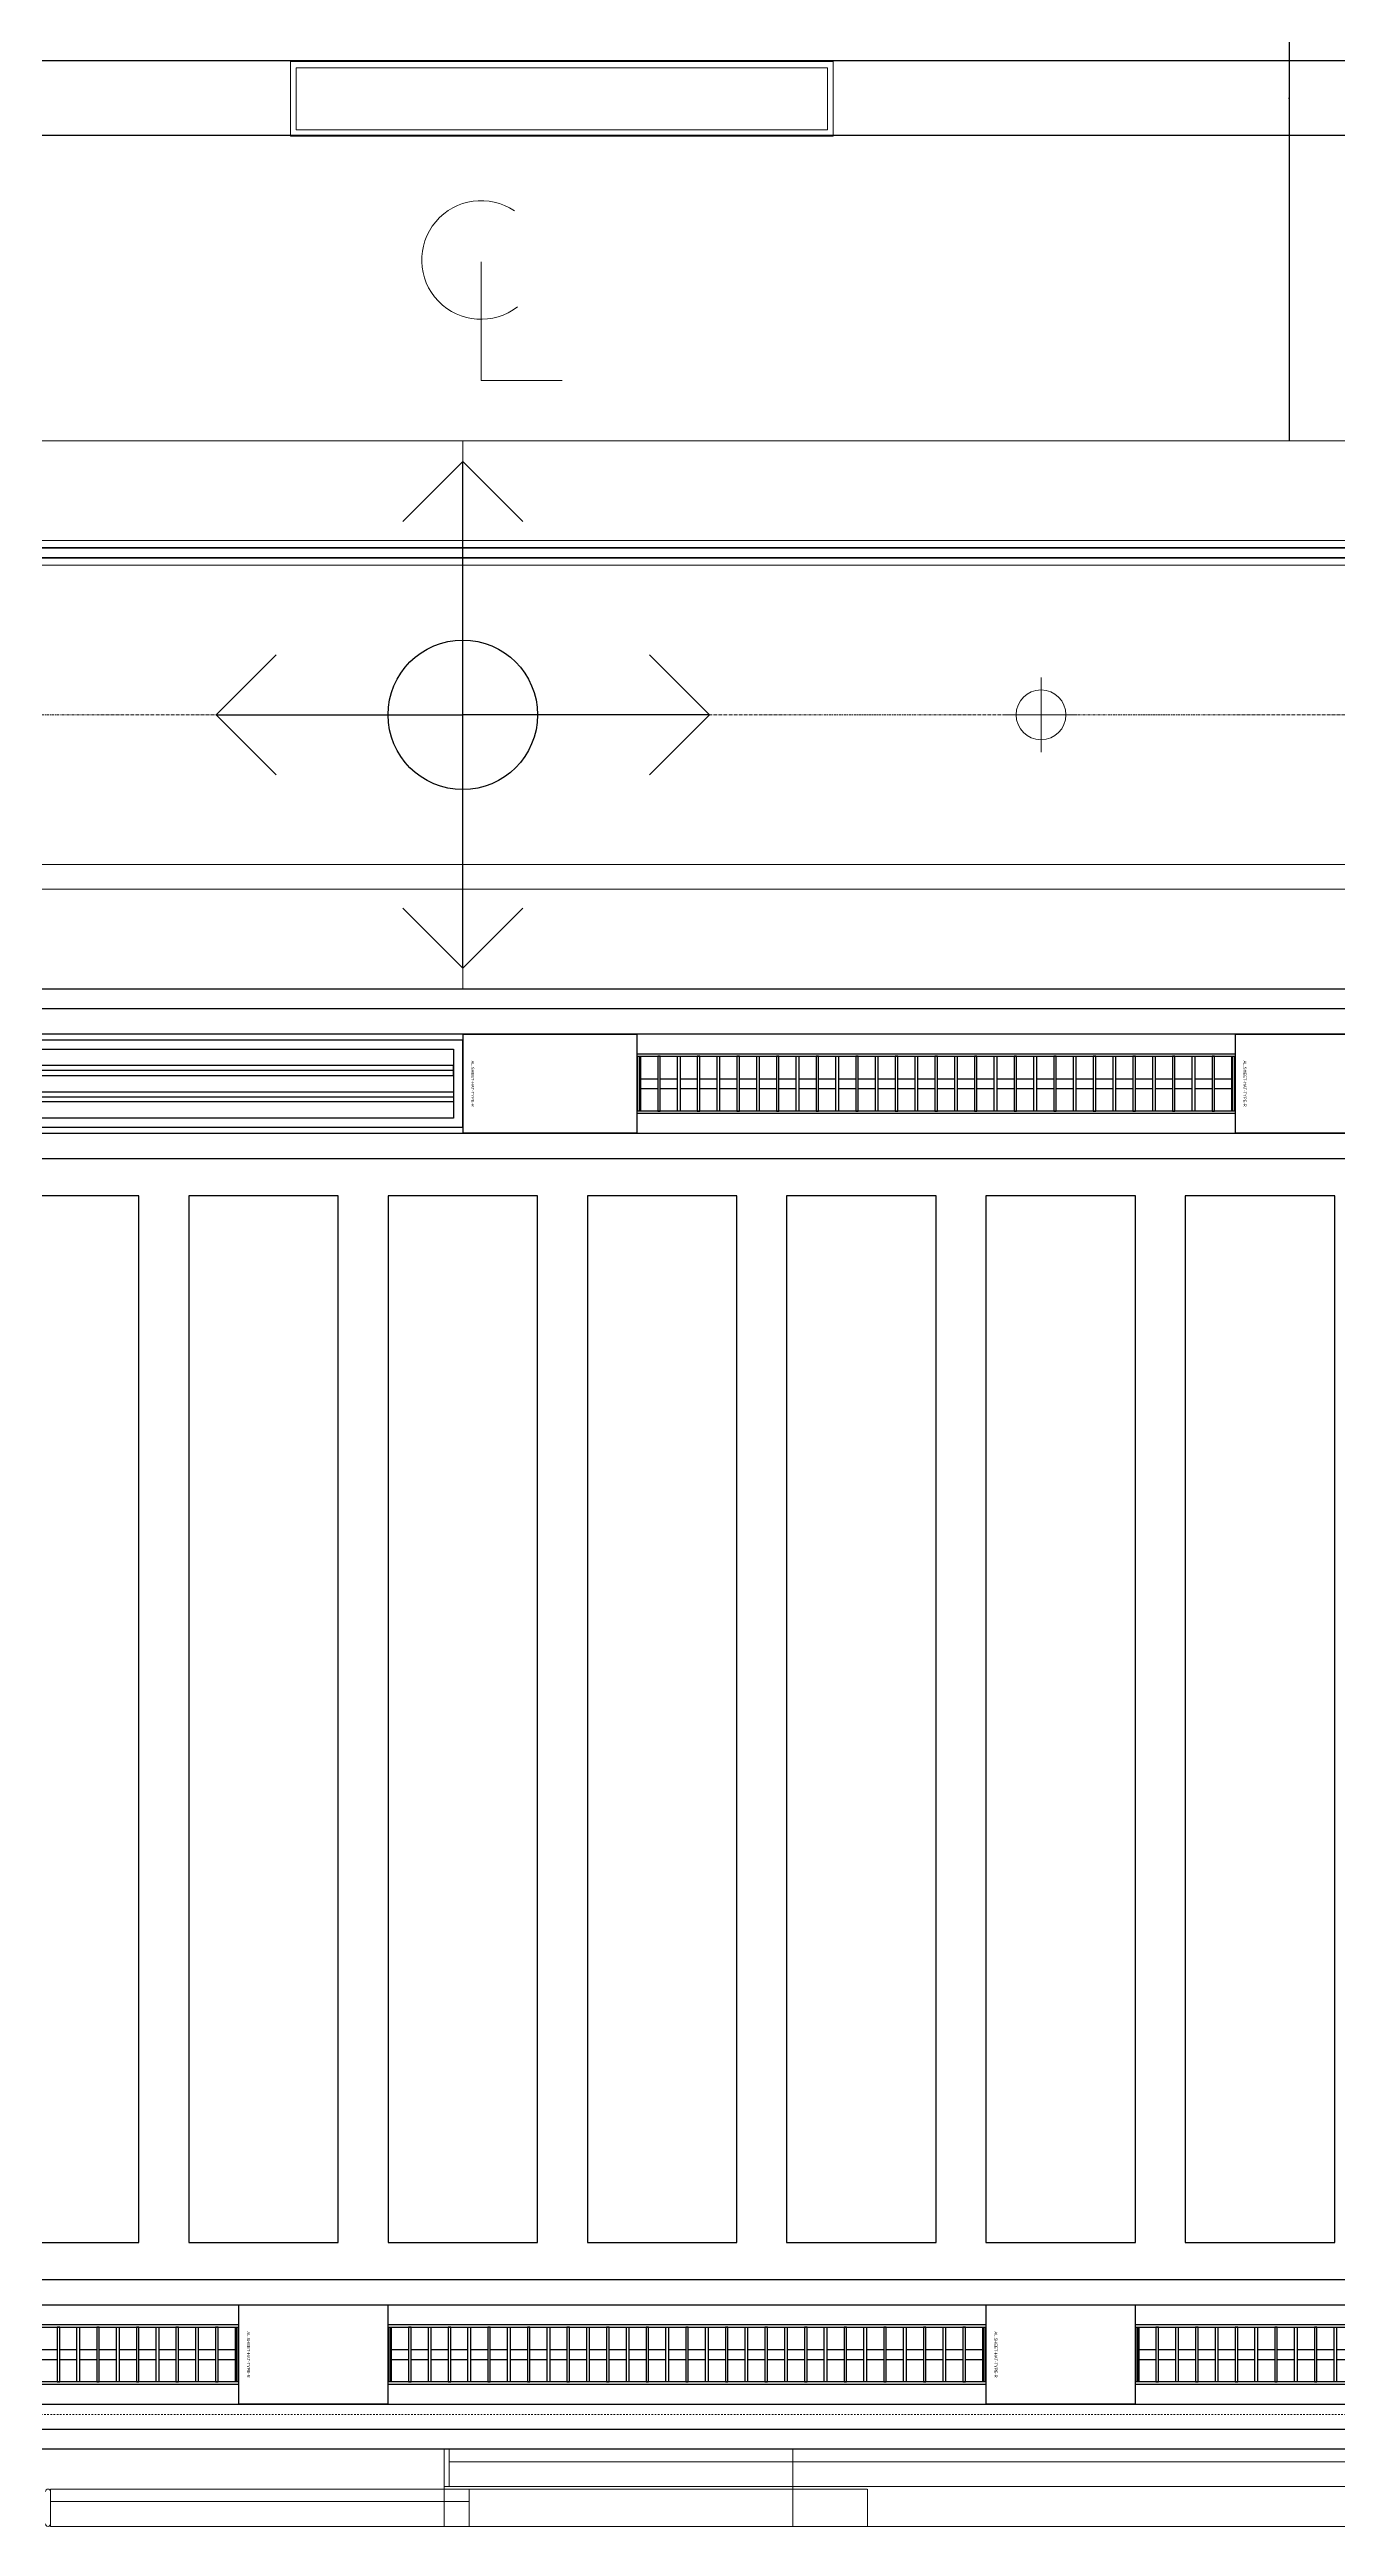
# Model space of a CAD drawing. Header units: millimetres. Extents: x -853228 to -744682, y -17776 to 32484.
# Drawn here: x -819612 to -817027, y -56 to 4914 of the extents above; entities that cross this region are included whole.
import ezdxf
from ezdxf.enums import TextEntityAlignment as Align
from ezdxf.xclip import XClip

# ---------------------------------------------------------------- set-up
doc = ezdxf.new("R2010")
doc.units = ezdxf.units.MM
doc.header["$XCLIPFRAME"] = 0
for name, pattern in [('DASH', [6.35, 3.175, -3.175]), ('DPA_Grid _ Level 100', [10, 5.5, -1.6, 1.3, -1.6]), ('DPA_Hidden 500', [1.4, 0.8, -0.6])]:
    doc.linetypes.add(name, pattern=pattern)
for name, color, linetype in [('000 - WIPEOUT', 250, 'Continuous'), ('001 - ASCESSORIES', 251, 'Continuous'), ('008 - LIGHTING', 1, 'Continuous'), ('A04_TUBE SERIES', 2, 'Continuous'), ('A11_ALU.SOLID SHEET', 2, 'Continuous')]:
    doc.layers.add(name, color=color, linetype=linetype)
for name, color, linetype, lineweight in [('A-ANNO-NOTE', 3, 'Continuous', 25), ('A-CLNG', 2, 'Continuous', 9), ('A-CLNG-PATT', 2, 'Continuous', 9), ('A-DETL-GENF', 2, 'Continuous', 9), ('A-GENM', 1, 'Continuous', 9), ('A-GENM-HDLN', 2, 'DPA_Hidden 500', 9), ('A-GLAZ-CURT', 2, 'Continuous', 9), ('E-LITE-EQPM', 2, 'Continuous', 9), ('I-WALL-E', 2, 'Continuous', 35), ('Q-SPCQ', 2, 'Continuous', 9), ('Q-SPCQ-HDLN', 2, 'DASH', 9), ('S-GRID', 251, 'Continuous', 9), ('WALL-E', 2, 'Continuous', 9)]:
    doc.layers.add(name, color=color, linetype=linetype, lineweight=lineweight)

# ---------------------------------------------------------------- blocks, each defined once
blk = doc.blocks.new('DPA_Speciality_PlatformScreenDoor - Length_135300-12767973-4281-01 ENLARGED LOWER PLATFORM LEVEL - REFLECTED CEILING PLAN - SHEET 2')
at = {"layer": 'A-GENM'}
for p, q in [((102087.5, -250), (102285.3, -250)), ((102285.3, -250), (102087.5, -250)), ((102182.5, -250), (102092.5, -250)), ((102092.5, -250), (102182.5, -250)), ((102192.5, -250), (102282.5, -250)), ((102282.5, -250), (102192.5, -250))]:
    blk.add_line(p, q, dxfattribs=at)
at = {"layer": 'A-GENM-HDLN'}
for p, q in [((100937.5, -250), (100937.5, -175)), ((101787.5, -175), (100937.5, -175)), ((101787.5, -175), (101787.5, -250)), ((101787.5, -250), (100937.5, -250))]:
    blk.add_line(p, q, dxfattribs=at)
at = {"layer": 'Q-SPCQ'}
for p, q in [((98712.5, -175), (101087.5, -175)), ((101087.5, -175), (101087.5, -330)), ((101087.5, -175), (101787.5, -175)), ((101087.5, -330), (101087.5, -175)), ((101087.5, -200), (101087.5, -175.9)), ((101087.5, -175.9), (101087.5, -200)), ((101737.5, -175), (102577.5, -175)), ((102577.5, -175), (101737.5, -175)), ((101737.5, -175), (101737.5, -225)), ((101737.5, -225), (101737.5, -175)), ((102547.5, -175), (101767.5, -175)), ((101767.5, -175), (102547.5, -175)), ((101767.5, -175), (102547.5, -175)), ((102547.5, -175), (101767.5, -175)), ((102577.5, -225), (102577.5, -175)), ((102577.5, -225), (102577.5, -175)), ((102577.5, -180), (102577.5, -245)), ((102577.5, -245), (102577.5, -180)), ((101087.5, -305), (101087.5, -200)), ((101087.5, -200), (101087.5, -305)), ((102577.5, -225), (101737.5, -225)), ((101737.5, -225), (102577.5, -225)), ((101737.5, -250), (101737.5, -225)), ((101737.5, -250), (101737.5, -225)), ((102577.5, -225), (101737.5, -225)), ((101737.5, -225), (101737.5, -250)), ((101737.5, -250), (101737.5, -225)), ((101737.5, -225), (102577.5, -225)), ((101737.5, -225), (102577.5, -225)), ((102577.5, -225), (101737.5, -225)), ((101767.5, -225), (102547.5, -225)), ((102547.5, -225), (101767.5, -225)), ((102547.5, -225), (101767.5, -225)), ((101767.5, -225), (102547.5, -225)), ((101787.5, -225), (102527.5, -225)), ((102527.5, -225), (101787.5, -225)), ((101787.5, -225), (102527.5, -225)), ((102527.5, -225), (101787.5, -225)), ((102577.5, -225), (102577.5, -250)), ((102577.5, -250), (102577.5, -225)), ((102577.5, -250), (102577.5, -225)), ((102577.5, -225), (102577.5, -250)), ((101087.5, -255), (98712.5, -255)), ((98712.5, -255), (101087.5, -255)), ((101037.5, -255), (98762.5, -255)), ((98762.5, -255), (101037.5, -255)), ((98772.5, -255), (101027.5, -255)), ((101027.5, -255), (98772.5, -255)), ((101087.5, -255), (101777.5, -255)), ((101777.5, -255), (101087.5, -255)), ((101087.5, -255), (101087.5, -305)), ((101087.5, -305), (101087.5, -255)), ((101087.5, -305), (101087.5, -255)), ((101087.5, -255), (101087.5, -305)), ((101137.5, -255), (101727.5, -255)), ((101727.5, -255), (101137.5, -255)), ((101727.5, -255), (101147.5, -255)), ((101147.5, -255), (101727.5, -255)), ((102577.5, -250), (101737.5, -250)), ((101737.5, -250), (102577.5, -250)), ((101737.5, -250), (102577.5, -250)), ((102577.5, -250), (101737.5, -250)), ((101777.5, -255), (101777.5, -330)), ((101787.5, -255), (101777.5, -255)), ((101777.5, -255), (101787.5, -255)), ((101777.5, -330), (101777.5, -255)), ((101777.5, -305), (101777.5, -255)), ((101777.5, -305), (101777.5, -255)), ((101787.5, -250), (102527.5, -250)), ((102527.5, -250), (101787.5, -250)), ((101787.5, -250), (102527.5, -250)), ((102527.5, -250), (101787.5, -250)), ((101787.5, -330), (101787.5, -250)), ((101787.5, -250), (101787.5, -305)), ((101787.5, -330), (101787.5, -255)), ((101787.5, -255), (101787.5, -330)), ((101087.5, -305), (98712.5, -305)), ((101087.5, -305), (98712.5, -305)), ((98712.5, -305), (101087.5, -305)), ((98712.5, -330), (101087.5, -330)), ((98712.5, -330), (101087.5, -330)), ((98722.5, -305), (101077.5, -305)), ((98722.5, -305), (101077.5, -305)), ((101077.5, -305), (98722.5, -305)), ((101077.5, -330), (98722.5, -330)), ((98722.5, -330), (101077.5, -330)), ((101077.5, -330), (98722.5, -330)), ((101037.5, -305), (98762.5, -305)), ((98762.5, -305), (101037.5, -305)), ((101027.5, -305), (98772.5, -305)), ((98772.5, -305), (101027.5, -305)), ((101027.5, -305), (98772.5, -305)), ((98772.5, -305), (101027.5, -305)), ((98772.5, -305), (101027.5, -305)), ((101027.5, -305), (98772.5, -305)), ((101027.5, -330), (98772.5, -330)), ((98772.5, -330), (101027.5, -330)), ((101027.5, -330), (98772.5, -330)), ((98772.5, -330), (101027.5, -330)), ((101077.5, -305), (101087.5, -305)), ((101087.5, -330), (101077.5, -330)), ((101087.5, -329.1), (101087.5, -305)), ((101087.5, -305), (101097.5, -305)), ((101777.5, -305), (101087.5, -305)), ((101087.5, -305), (101087.5, -330)), ((101087.5, -330), (101087.5, -305)), ((101087.5, -305), (101777.5, -305)), ((101777.5, -305), (101087.5, -305)), ((101087.5, -305), (101087.5, -329.1)), ((101087.5, -330), (101087.5, -305)), ((101087.5, -305), (101087.5, -330)), ((101087.5, -330), (101787.5, -330)), ((101087.5, -330), (101777.5, -330)), ((101097.5, -330), (101087.5, -330)), ((101097.5, -305), (101777.5, -305)), ((101777.5, -305), (101097.5, -305)), ((101097.5, -305), (101777.5, -305)), ((101777.5, -330), (101097.5, -330)), ((101777.5, -330), (101097.5, -330)), ((101097.5, -330), (101777.5, -330)), ((101137.5, -305), (101727.5, -305)), ((101727.5, -305), (101137.5, -305)), ((101147.5, -305), (101727.5, -305)), ((101727.5, -305), (101147.5, -305)), ((101147.5, -305), (101727.5, -305)), ((101727.5, -305), (101147.5, -305)), ((101727.5, -305), (101147.5, -305)), ((101147.5, -305), (101727.5, -305)), ((101147.5, -330), (101727.5, -330)), ((101727.5, -330), (101147.5, -330)), ((101147.5, -330), (101727.5, -330)), ((101727.5, -330), (101147.5, -330)), ((101777.5, -330), (101777.5, -305)), ((101777.5, -330), (101777.5, -305)), ((101777.5, -305), (101777.5, -330)), ((101777.5, -330), (101777.5, -305)), ((101777.5, -330), (101787.5, -330)), ((101787.5, -330), (101777.5, -330)), ((101787.5, -305), (101787.5, -329.1))]:
    blk.add_line(p, q, dxfattribs=at)
for centre, start, end in [((102582.5, -180), 0, 180), ((102582.5, -180), 135, 180), ((102582.5, -245), 180, 210), ((102582.5, -245), 180, 0)]:
    blk.add_arc(centre, 5, start, end, dxfattribs=at)
at = {"layer": 'Q-SPCQ-HDLN'}
for p, q in [((132340.1, -330), (61742.7, -330)), ((132340.1, -400), (61742.7, -400))]:
    blk.add_line(p, q, dxfattribs=at)
blk = doc.blocks.new('L1_1_FLUORESCENT W DISFUSSER - 1195L x 595W x 85H - 36W-V79-4281-01 ENLARGED LOWER PLATFORM LEVEL - REFLECTED CEILING PLAN - SHEET 2')
at = {"layer": 'E-LITE-EQPM'}
for p, q in [((-819127.9, 5939.7), (-819127.9, 6089.7)), ((-819127.9, 6089.7), (-818039.3, 6089.7)), ((-818039.3, 6089.7), (-819127.9, 6089.7)), ((-819127.9, 6089.7), (-819127.9, 5939.7)), ((-819116.9, 5952.4), (-819116.9, 6077)), ((-819116.9, 6077), (-818050.3, 6077)), ((-818050.3, 6077), (-819116.9, 6077)), ((-819116.9, 6077), (-819116.9, 5952.4)), ((-819116.9, 6077), (-819116.9, 5952.4)), ((-818050.3, 6077), (-819116.9, 6077)), ((-818050.3, 6077), (-818050.3, 5952.4)), ((-818050.3, 5952.4), (-818050.3, 6077)), ((-818050.3, 5952.4), (-818050.3, 6077)), ((-818039.3, 6089.7), (-818039.3, 5939.7)), ((-818039.3, 5939.7), (-818039.3, 6089.7)), ((-818039.3, 5939.7), (-819127.9, 5939.7)), ((-819127.9, 5939.7), (-818039.3, 5939.7)), ((-818050.3, 5952.4), (-819116.9, 5952.4)), ((-819116.9, 5952.4), (-818050.3, 5952.4)), ((-819116.9, 5952.4), (-818050.3, 5952.4))]:
    blk.add_line(p, q, dxfattribs=at)
blk = doc.blocks.new('M_Centreline - Centreline-12570908-4281-01 ENLARGED LOWER PLATFORM LEVEL - REFLECTED CEILING PLAN - SHEET 2')
at = {"layer": 'A-ANNO-NOTE', "lineweight": 18}
for p, q in [((-0.011, 0.592), (-0.011, -1.789)), ((-0.011, -1.789), (1.619, -1.789))]:
    blk.add_line(p, q, dxfattribs=at)
blk.add_arc((-0.011, 0.627), 1.191, 55.7755, 308.0372, dxfattribs=at)
blk = doc.blocks.new('DPA_AN_Setting out - Center-8732820-4281-01 ENLARGED LOWER PLATFORM LEVEL - REFLECTED CEILING PLAN - SHEET 2')
at = {"layer": 'A-ANNO-NOTE'}
for p, q in [((-1.206, 3.877), (0, 5.083)), ((1.206, 3.877), (0, 5.083)), ((0, 0), (0, 5.083)), ((-3.744, 1.206), (-4.95, 0)), ((3.744, 1.206), (4.95, 0)), ((-3.744, -1.206), (-4.95, 0)), ((-4.95, 0), (0, 0)), ((4.95, 0), (0, 0)), ((3.744, -1.206), (4.95, 0)), ((0, -5.083), (0, 0)), ((-1.206, -3.877), (0, -5.083)), ((1.206, -3.877), (0, -5.083))]:
    blk.add_line(p, q, dxfattribs=at)
blk.add_circle((0, 0), 1.5, dxfattribs=at)
blk = doc.blocks.new('*U393')
at = {"layer": 'S-GRID', "linetype": 'DPA_Grid _ Level 100'}
blk.add_line((22800, 0), (-50209.7, 0), dxfattribs=at)
blk = doc.blocks.new('System Panel - DPA-AR_Metal Ceiling Rectangular Panel-13139259-4281-01 ENLARGED LOWER PLATFORM LEVEL - REFLECTED CEILING PLAN - SHEET 2')
at = {"layer": 'A-GLAZ-CURT'}
for p, q in [((-821020, 4129), (-821182.4, 4129)), ((-821182.4, 4129), (-821182.4, 3929)), ((-821182.4, 3929), (-821182.4, 4129)), ((-821182.4, 4129), (-821020, 4129)), ((-818782.4, 4129), (-821000, 4129)), ((-821000, 4129), (-818782.4, 4129)), ((-818782.4, 3929), (-818782.4, 4129)), ((-818782.4, 4129), (-818782.4, 3929)), ((-821182.4, 3929), (-821020, 3929)), ((-821020, 3929), (-821182.4, 3929)), ((-821000, 3929), (-818782.4, 3929)), ((-818782.4, 3929), (-821000, 3929))]:
    blk.add_line(p, q, dxfattribs=at)
blk = doc.blocks.new('System Panel - DPA-AR_Metal Ceiling Rectangular Panel-V15-4281-01 ENLARGED LOWER PLATFORM LEVEL - REFLECTED CEILING PLAN - SHEET 2')
at = {"layer": 'A-GLAZ-CURT'}
for p, q in [((-816382.4, 4129), (-818782.4, 4129)), ((-818782.4, 4129), (-818782.4, 3929)), ((-818782.4, 3929), (-818782.4, 4129)), ((-818782.4, 4129), (-816382.4, 4129)), ((-816382.4, 3929), (-816382.4, 4129)), ((-816382.4, 4129), (-816382.4, 3929)), ((-818782.4, 3929), (-816382.4, 3929)), ((-816382.4, 3929), (-818782.4, 3929))]:
    blk.add_line(p, q, dxfattribs=at)
blk = doc.blocks.new('System Panel - DPA-AR_Metal Ceiling Rectangular Panel-13139299-4281-01 ENLARGED LOWER PLATFORM LEVEL - REFLECTED CEILING PLAN - SHEET 2')
at = {"layer": 'A-GLAZ-CURT'}
for p, q in [((-818782.4, 3879), (-821182.4, 3879)), ((-821182.4, 3879), (-821182.4, 3279)), ((-821182.4, 3279), (-821182.4, 3879)), ((-821182.4, 3879), (-818782.4, 3879)), ((-818782.4, 3279), (-818782.4, 3879)), ((-818782.4, 3879), (-818782.4, 3279)), ((-821182.4, 3279), (-818782.4, 3279)), ((-818782.4, 3279), (-821182.4, 3279))]:
    blk.add_line(p, q, dxfattribs=at)
blk = doc.blocks.new('*U516')
at = {"layer": 'A-CLNG'}
for p, q in [((-18360.2, 550), (-12524.9, 550)), ((-12524.9, 550), (-18360.2, 550))]:
    blk.add_line(p, q, dxfattribs=at)
at = {"layer": 'A-GLAZ-CURT'}
for name, p in [('System Panel - DPA-AR_Metal Ceiling Rectangular Panel-13139259-4281-01 ENLARGED LOWER PLATFORM LEVEL - REFLECTED CEILING PLAN - SHEET 2', (801682.4, -3579)), ('System Panel - DPA-AR_Metal Ceiling Rectangular Panel-V15-4281-01 ENLARGED LOWER PLATFORM LEVEL - REFLECTED CEILING PLAN - SHEET 2', (801682.4, -3579)), ('System Panel - DPA-AR_Metal Ceiling Rectangular Panel-13139299-4281-01 ENLARGED LOWER PLATFORM LEVEL - REFLECTED CEILING PLAN - SHEET 2', (801682.4, -3579)), ('System Panel - DPA-AR_Metal Ceiling Rectangular Panel-13139299-4281-01 ENLARGED LOWER PLATFORM LEVEL - REFLECTED CEILING PLAN - SHEET 2', (804082.4, -3579)), ('System Panel - DPA-AR_Metal Ceiling Rectangular Panel-V15-4281-01 ENLARGED LOWER PLATFORM LEVEL - REFLECTED CEILING PLAN - SHEET 2', (799282.4, -4479)), ('System Panel - DPA-AR_Metal Ceiling Rectangular Panel-V15-4281-01 ENLARGED LOWER PLATFORM LEVEL - REFLECTED CEILING PLAN - SHEET 2', (801682.4, -4479))]:
    blk.add_blockref(name, p, dxfattribs=at)
blk = doc.blocks.new('DPA_Speciality_PlatformScreenDoor - Length_135300-12767973-4180-01 LOWER PLATFORM LEVEL - REFLECTED CEILING PLAN')
at = {"layer": 'A-GENM'}
for p, q in [((102087.5, -250), (102277.6, -250)), ((102277.6, -250), (102087.5, -250)), ((102182.5, -250), (102092.5, -250)), ((102092.5, -250), (102182.5, -250)), ((102192.5, -250), (102282.5, -250)), ((102282.5, -250), (102192.5, -250))]:
    blk.add_line(p, q, dxfattribs=at)
at = {"layer": 'A-GENM-HDLN'}
for p, q in [((100937.5, -250), (100937.5, -175)), ((101787.5, -175), (100937.5, -175)), ((101787.5, -175), (101787.5, -250)), ((101787.5, -250), (100937.5, -250))]:
    blk.add_line(p, q, dxfattribs=at)
at = {"layer": 'Q-SPCQ'}
for p, q in [((98712.5, -175), (101087.5, -175)), ((101087.5, -175), (101087.5, -330)), ((101087.5, -175), (101787.5, -175)), ((101087.5, -330), (101087.5, -175)), ((101087.5, -200), (101087.5, -187.5)), ((101087.5, -187.5), (101087.5, -200)), ((101737.5, -175), (102577.5, -175)), ((102577.5, -175), (101737.5, -175)), ((101737.5, -175), (101737.5, -225)), ((101737.5, -225), (101737.5, -175)), ((102547.5, -175), (101767.5, -175)), ((101767.5, -175), (102547.5, -175)), ((101767.5, -175), (102547.5, -175)), ((102547.5, -175), (101767.5, -175)), ((102577.5, -225), (102577.5, -175)), ((102577.5, -225), (102577.5, -175)), ((102577.5, -180), (102577.5, -245)), ((102577.5, -245), (102577.5, -180)), ((101087.5, -305), (101087.5, -200)), ((101087.5, -200), (101087.5, -305)), ((102577.5, -225), (101737.5, -225)), ((101737.5, -225), (102577.5, -225)), ((101737.5, -250), (101737.5, -225)), ((101737.5, -250), (101737.5, -225)), ((102577.5, -225), (101737.5, -225)), ((101737.5, -225), (101737.5, -250)), ((101737.5, -250), (101737.5, -225)), ((101737.5, -225), (102577.5, -225)), ((101737.5, -225), (102577.5, -225)), ((102577.5, -225), (101737.5, -225)), ((101767.5, -225), (102547.5, -225)), ((102547.5, -225), (101767.5, -225)), ((102547.5, -225), (101767.5, -225)), ((101767.5, -225), (102547.5, -225)), ((101787.5, -225), (102527.5, -225)), ((102527.5, -225), (101787.5, -225)), ((101787.5, -225), (102527.5, -225)), ((102527.5, -225), (101787.5, -225)), ((102577.5, -225), (102577.5, -250)), ((102577.5, -250), (102577.5, -225)), ((102577.5, -250), (102577.5, -225)), ((102577.5, -225), (102577.5, -250)), ((101087.5, -255), (98712.5, -255)), ((98714.5, -255), (101087.5, -255)), ((101037.5, -255), (98762.5, -255)), ((98762.5, -255), (101037.5, -255)), ((98772.5, -255), (101027.5, -255)), ((101027.5, -255), (98772.5, -255)), ((101087.5, -255), (101777.5, -255)), ((101777.5, -255), (101087.5, -255)), ((101087.5, -255), (101087.5, -305)), ((101087.5, -305), (101087.5, -255)), ((101087.5, -305), (101087.5, -255)), ((101087.5, -255), (101087.5, -305)), ((101137.5, -255), (101727.5, -255)), ((101727.5, -255), (101137.5, -255)), ((101727.5, -255), (101147.5, -255)), ((101147.5, -255), (101727.5, -255)), ((102577.5, -250), (101737.5, -250)), ((101737.5, -250), (102577.5, -250)), ((101737.5, -250), (102577.5, -250)), ((102577.5, -250), (101737.5, -250)), ((101777.5, -255), (101777.5, -330)), ((101787.5, -255), (101777.5, -255)), ((101777.5, -255), (101787.5, -255)), ((101777.5, -330), (101777.5, -255)), ((101777.5, -305), (101777.5, -255)), ((101777.5, -305), (101777.5, -255)), ((101787.5, -250), (102527.5, -250)), ((102527.5, -250), (101787.5, -250)), ((101787.5, -250), (102527.5, -250)), ((102527.5, -250), (101787.5, -250)), ((101787.5, -330), (101787.5, -250)), ((101787.5, -250), (101787.5, -305)), ((101787.5, -330), (101787.5, -255)), ((101787.5, -255), (101787.5, -330)), ((101087.5, -305), (98712.5, -305)), ((98712.5, -305), (101087.5, -305)), ((98712.5, -330), (101087.5, -330)), ((101087.5, -305), (98714.5, -305)), ((98714.5, -330), (101087.5, -330)), ((98722.5, -305), (101077.5, -305)), ((98722.5, -305), (101077.5, -305)), ((101077.5, -305), (98722.5, -305)), ((101077.5, -330), (98722.5, -330)), ((98722.5, -330), (101077.5, -330)), ((101077.5, -330), (98722.5, -330)), ((101037.5, -305), (98762.5, -305)), ((98762.5, -305), (101037.5, -305)), ((101027.5, -305), (98772.5, -305)), ((98772.5, -305), (101027.5, -305)), ((101027.5, -305), (98772.5, -305)), ((98772.5, -305), (101027.5, -305)), ((98772.5, -305), (101027.5, -305)), ((101027.5, -305), (98772.5, -305)), ((101027.5, -330), (98772.5, -330)), ((98772.5, -330), (101027.5, -330)), ((101027.5, -330), (98772.5, -330)), ((98772.5, -330), (101027.5, -330)), ((101077.5, -305), (101087.5, -305)), ((101087.5, -330), (101077.5, -330)), ((101087.5, -317.5), (101087.5, -305)), ((101087.5, -305), (101097.5, -305)), ((101777.5, -305), (101087.5, -305)), ((101087.5, -305), (101087.5, -330)), ((101087.5, -330), (101087.5, -305)), ((101087.5, -305), (101777.5, -305)), ((101777.5, -305), (101087.5, -305)), ((101087.5, -305), (101087.5, -317.5)), ((101087.5, -330), (101087.5, -305)), ((101087.5, -305), (101087.5, -330)), ((101087.5, -330), (101787.5, -330)), ((101087.5, -330), (101777.5, -330)), ((101097.5, -330), (101087.5, -330)), ((101097.5, -305), (101777.5, -305)), ((101777.5, -305), (101097.5, -305)), ((101097.5, -305), (101777.5, -305)), ((101777.5, -330), (101097.5, -330)), ((101777.5, -330), (101097.5, -330)), ((101097.5, -330), (101777.5, -330)), ((101137.5, -305), (101727.5, -305)), ((101727.5, -305), (101137.5, -305)), ((101147.5, -305), (101727.5, -305)), ((101727.5, -305), (101147.5, -305)), ((101147.5, -305), (101727.5, -305)), ((101727.5, -305), (101147.5, -305)), ((101727.5, -305), (101147.5, -305)), ((101147.5, -305), (101727.5, -305)), ((101147.5, -330), (101727.5, -330)), ((101727.5, -330), (101147.5, -330)), ((101147.5, -330), (101727.5, -330)), ((101727.5, -330), (101147.5, -330)), ((101777.5, -330), (101777.5, -305)), ((101777.5, -330), (101777.5, -305)), ((101777.5, -305), (101777.5, -330)), ((101777.5, -330), (101777.5, -305)), ((101777.5, -330), (101787.5, -330)), ((101787.5, -330), (101777.5, -330)), ((101787.5, -305), (101787.5, -317.5))]:
    blk.add_line(p, q, dxfattribs=at)
for centre, start, end in [((102582.5, -180), 360, 180), ((102582.5, -180), 0, 180), ((102582.5, -245), 180, 360), ((102582.5, -245), 180, 0)]:
    blk.add_arc(centre, 5, start, end, dxfattribs=at)
at = {"layer": 'Q-SPCQ-HDLN'}
for p, q in [((135200, -330), (-100, -330)), ((135200, -400), (-100, -400))]:
    blk.add_line(p, q, dxfattribs=at)
blk = doc.blocks.new('LGF_DL_SAA_LowPower_DL1a - LGF_DL_SAA_LowPower_DL1a-8832329-4180-01 LOWER PLATFORM LEVEL - REFLECTED CEILING PLAN')
at = {"layer": 'A-DETL-GENF'}
for p, q in [((0, 75), (0, -75)), ((72.5, 0), (-72.5, 0))]:
    blk.add_line(p, q, dxfattribs=at)
blk.add_circle((0, 0), 50, dxfattribs=at)
blk = doc.blocks.new('L1_1_FLUORESCENT W DISFUSSER - 1195L x 595W x 85H - 36W-V108-4180-01 LOWER PLATFORM LEVEL - REFLECTED CEILING PLAN')
at = {"layer": 'E-LITE-EQPM'}
for p, q in [((-735437.4, 4554), (-735437.4, 4704)), ((-735437.4, 4704), (-734348.8, 4704)), ((-734348.8, 4704), (-735437.4, 4704)), ((-735437.4, 4704), (-735437.4, 4554)), ((-735426.4, 4566.7), (-735426.4, 4691.3)), ((-735426.4, 4691.3), (-734359.8, 4691.3)), ((-734359.8, 4691.3), (-735426.4, 4691.3)), ((-735426.4, 4691.3), (-735426.4, 4566.7)), ((-735426.4, 4691.3), (-735426.4, 4566.7)), ((-734359.8, 4691.3), (-735426.4, 4691.3)), ((-734359.8, 4691.3), (-734359.8, 4566.7)), ((-734359.8, 4566.7), (-734359.8, 4691.3)), ((-734359.8, 4566.7), (-734359.8, 4691.3)), ((-734348.8, 4704), (-734348.8, 4554)), ((-734348.8, 4554), (-734348.8, 4704)), ((-734348.8, 4554), (-735437.4, 4554)), ((-735437.4, 4554), (-734348.8, 4554)), ((-734359.8, 4566.7), (-735426.4, 4566.7)), ((-735426.4, 4566.7), (-734359.8, 4566.7)), ((-735426.4, 4566.7), (-734359.8, 4566.7))]:
    blk.add_line(p, q, dxfattribs=at)
blk = doc.blocks.new('C-1-PP19-AR-4180-01-B_20250908-040939_EXDOWNLIGHT')
at = {"layer": 'E-LITE-EQPM'}
blk.add_blockref('L1_1_FLUORESCENT W DISFUSSER - 1195L x 595W x 85H - 36W-V108-4180-01 LOWER PLATFORM LEVEL - REFLECTED CEILING PLAN', (660991.9, -3393.2), dxfattribs=at)
at = {"layer": 'E-LITE-EQPM', "extrusion": (0, 0, -1), "rotation": 180}
blk.add_blockref('LGF_DL_SAA_LowPower_DL1a - LGF_DL_SAA_LowPower_DL1a-8832329-4180-01 LOWER PLATFORM LEVEL - REFLECTED CEILING PLAN', (72939.5, 0), dxfattribs=at)
at = {"layer": 'Q-SPCQ', "rotation": 180}
blk.add_blockref('DPA_Speciality_PlatformScreenDoor - Length_135300-12767973-4180-01 LOWER PLATFORM LEVEL - REFLECTED CEILING PLAN', (27650, -3810), dxfattribs=at)
blk = doc.blocks.new('*U629')
at = {"layer": '001 - ASCESSORIES', "color": 0, "linetype": 'ByBlock'}
blk.add_lwpolyline([(800, 87.5), (-800, 87.5), (-800, -87.5), (800, -87.5)], close=True, dxfattribs=at)
at = {"layer": '001 - ASCESSORIES', "linetype": 'ByBlock'}
for points in [[(-781.5, 69), (781.5, 69), (781.5, -69), (-781.5, -69)], [(781.5, 36.3), (-781.5, 36.3), (-781.5, 16.3), (781.5, 16.3)], [(-781.5, -16.3), (781.5, -16.3), (781.5, -36.3), (-781.5, -36.3)]]:
    blk.add_lwpolyline(points, close=True, dxfattribs=at)
for points in [[(781.5, 26.3), (-781.5, 26.3)], [(-781.5, -26.3), (781.5, -26.3)]]:
    blk.add_lwpolyline(points, dxfattribs=at)
blk = doc.blocks.new('*U627')
at = {"color": 1}
blk.add_wipeout([(600, -60), (-600, -60), (-600, 60), (600, 60)], dxfattribs=at).dxf.layer = '000 - WIPEOUT'
at = {"layer": '001 - ASCESSORIES', "color": 0}
blk.add_lwpolyline([(600, -60), (-600, -60), (-600, 60), (600, 60)], close=True, dxfattribs=at)
at = {"layer": '001 - ASCESSORIES'}
for points in [[(-593.5, -55), (-598.5, -55), (-598.5, 55), (-593.5, 55)], [(595, -55), (-595, -55), (-595, 55), (595, 55)], [(-558.8, -55), (-553.8, -55), (-553.8, 55), (-558.8, 55)], [(-514, -55), (-519, -55), (-519, 55), (-514, 55)], [(-479.3, -55), (-474.3, -55), (-474.3, 55), (-479.3, 55)], [(-434.6, -55), (-439.6, -55), (-439.6, 55), (-434.6, 55)], [(-399.8, -55), (-394.8, -55), (-394.8, 55), (-399.8, 55)], [(-355.1, -55), (-360.1, -55), (-360.1, 55), (-355.1, 55)], [(-320.4, -55), (-315.4, -55), (-315.4, 55), (-320.4, 55)], [(-275.6, -55), (-280.6, -55), (-280.6, 55), (-275.6, 55)], [(-240.9, -55), (-235.9, -55), (-235.9, 55), (-240.9, 55)], [(-196.2, -55), (-201.2, -55), (-201.2, 55), (-196.2, 55)], [(-161.4, -55), (-156.4, -55), (-156.4, 55), (-161.4, 55)], [(-116.7, -55), (-121.7, -55), (-121.7, 55), (-116.7, 55)], [(-82, -55), (-77, -55), (-77, 55), (-82, 55)], [(-37.2, -55), (-42.2, -55), (-42.2, 55), (-37.2, 55)], [(-2.5, -55), (2.5, -55), (2.5, 55), (-2.5, 55)], [(42.2, -55), (37.2, -55), (37.2, 55), (42.2, 55)], [(77, -55), (82, -55), (82, 55), (77, 55)], [(121.7, -55), (116.7, -55), (116.7, 55), (121.7, 55)], [(156.4, -55), (161.4, -55), (161.4, 55), (156.4, 55)], [(201.2, -55), (196.2, -55), (196.2, 55), (201.2, 55)], [(235.9, -55), (240.9, -55), (240.9, 55), (235.9, 55)], [(280.6, -55), (275.6, -55), (275.6, 55), (280.6, 55)], [(315.4, -55), (320.4, -55), (320.4, 55), (315.4, 55)], [(360.1, -55), (355.1, -55), (355.1, 55), (360.1, 55)], [(394.8, -55), (399.8, -55), (399.8, 55), (394.8, 55)], [(439.6, -55), (434.6, -55), (434.6, 55), (439.6, 55)], [(474.3, -55), (479.3, -55), (479.3, 55), (474.3, 55)], [(519, -55), (514, -55), (514, 55), (519, 55)], [(553.8, -55), (558.8, -55), (558.8, 55), (553.8, 55)], [(598.5, -55), (593.5, -55), (593.5, 55), (598.5, 55)]]:
    blk.add_lwpolyline(points, close=True, dxfattribs=at)
for points in [[(-593.5, 10), (-558.8, 10)], [(-553.8, 10), (-519, 10)], [(-514, 10), (-479.3, 10)], [(-474.3, 10), (-439.6, 10)], [(-434.6, 10), (-399.8, 10)], [(-394.8, 10), (-360.1, 10)], [(-355.1, 10), (-320.4, 10)], [(-315.4, 10), (-280.6, 10)], [(-275.6, 10), (-240.9, 10)], [(-235.9, 10), (-201.2, 10)], [(-196.2, 10), (-161.4, 10)], [(-156.4, 10), (-121.7, 10)], [(-116.7, 10), (-82, 10)], [(-77, 10), (-42.2, 10)], [(-37.2, 10), (-2.5, 10)], [(2.5, 10), (37.2, 10)], [(42.2, 10), (77, 10)], [(82, 10), (116.7, 10)], [(121.7, 10), (156.4, 10)], [(161.4, 10), (196.2, 10)], [(201.2, 10), (235.9, 10)], [(240.9, 10), (275.6, 10)], [(280.6, 10), (315.4, 10)], [(320.4, 10), (355.1, 10)], [(360.1, 10), (394.8, 10)], [(399.8, 10), (434.6, 10)], [(439.6, 10), (474.3, 10)], [(479.3, 10), (514, 10)], [(519, 10), (553.8, 10)], [(558.8, 10), (593.5, 10)], [(-593.5, -10), (-558.8, -10)], [(-553.8, -10), (-519, -10)], [(-514, -10), (-479.3, -10)], [(-474.3, -10), (-439.6, -10)], [(-434.6, -10), (-399.8, -10)], [(-394.8, -10), (-360.1, -10)], [(-355.1, -10), (-320.4, -10)], [(-315.4, -10), (-280.6, -10)], [(-275.6, -10), (-240.9, -10)], [(-235.9, -10), (-201.2, -10)], [(-196.2, -10), (-161.4, -10)], [(-156.4, -10), (-121.7, -10)], [(-116.7, -10), (-82, -10)], [(-77, -10), (-42.2, -10)], [(-37.2, -10), (-2.5, -10)], [(2.5, -10), (37.2, -10)], [(42.2, -10), (77, -10)], [(82, -10), (116.7, -10)], [(121.7, -10), (156.4, -10)], [(161.4, -10), (196.2, -10)], [(201.2, -10), (235.9, -10)], [(240.9, -10), (275.6, -10)], [(280.6, -10), (315.4, -10)], [(320.4, -10), (355.1, -10)], [(360.1, -10), (394.8, -10)], [(399.8, -10), (434.6, -10)], [(439.6, -10), (474.3, -10)], [(479.3, -10), (514, -10)], [(519, -10), (553.8, -10)], [(558.8, -10), (593.5, -10)]]:
    blk.add_lwpolyline(points, dxfattribs=at)
blk = doc.blocks.new('*U880')
at = {"layer": 'A11_ALU.SOLID SHEET', "color": 0}
blk.add_lwpolyline([(350, -98.8), (350, 98.8), (0, 98.8), (0, -98.8)], close=True, dxfattribs=at)
at = {"layer": 'Defpoints', "color": 250}
blk.add_point((0, 0), dxfattribs=at)
blk.add_text('AL.SHEET-HAT-TYPE-R', height=6, rotation=270, dxfattribs=at).set_placement((15, 0), align=Align.BOTTOM_CENTER)
blk = doc.blocks.new('*U882')
blk.add_attdef('EXTR.OVL-LENGTH_', (-25, -59.1), '', height=5)
blk.add_wipeout([(-25, 0), (25, 0), (25, 67400), (-25, 67400)]).dxf.layer = '000 - WIPEOUT'
at = {"layer": 'A04_TUBE SERIES', "color": 0}
blk.add_lwpolyline([(-25, 0), (25, 0), (25, 67400), (-25, 67400)], close=True, dxfattribs=at)
blk = doc.blocks.new('*U883')
blk.add_attdef('EXTR.OVL-LENGTH_', (-25, -59.1), '', height=5)
blk.add_wipeout([(-25, 0), (25, 0), (25, 67400), (-25, 67400)]).dxf.layer = '000 - WIPEOUT'
at = {"layer": 'A04_TUBE SERIES', "color": 0}
blk.add_lwpolyline([(-25, 0), (25, 0), (25, 67400), (-25, 67400)], close=True, dxfattribs=at)
blk = doc.blocks.new('*U881')
at = {"layer": 'A11_ALU.SOLID SHEET', "color": 0}
blk.add_lwpolyline([(300, -98.8), (300, 98.8), (0, 98.8), (0, -98.8)], close=True, dxfattribs=at)
at = {"layer": 'Defpoints', "color": 250}
blk.add_point((0, 0), dxfattribs=at)
blk.add_text('AL.SHEET-HAT-TYPE-R', height=6, rotation=270, dxfattribs=at).set_placement((15, 0), align=Align.BOTTOM_CENTER)
blk = doc.blocks.new('*U884')
blk.add_attdef('EXTR.OVL-LENGTH_', (-25, -59.1), '', height=5)
blk.add_wipeout([(-25, 0), (25, 0), (25, 67400), (-25, 67400)]).dxf.layer = '000 - WIPEOUT'
at = {"layer": 'A04_TUBE SERIES', "color": 0}
blk.add_lwpolyline([(-25, 0), (25, 0), (25, 67400), (-25, 67400)], close=True, dxfattribs=at)
blk = doc.blocks.new('*U885')
blk.add_attdef('EXTR.OVL-LENGTH_', (-25, -59.1), '', height=5)
blk.add_wipeout([(-25, 0), (25, 0), (25, 67400), (-25, 67400)]).dxf.layer = '000 - WIPEOUT'
at = {"layer": 'A04_TUBE SERIES', "color": 0}
blk.add_lwpolyline([(-25, 0), (25, 0), (25, 67400), (-25, 67400)], close=True, dxfattribs=at)
blk = doc.blocks.new('*U891')
at = {"color": 3}
for points in [[(-1050, 1550), (1050, 1550), (1050, 1250), (-1050, 1250)], [(-1050, 1150), (1050, 1150), (1050, 850), (-1050, 850)], [(-1050, 750), (1050, 750), (1050, 450), (-1050, 450)], [(-1050, 350), (1050, 350), (1050, 50), (-1050, 50)], [(-1050, -50), (1050, -50), (1050, -350), (-1050, -350)], [(-1050, -450), (1050, -450), (1050, -750), (-1050, -750)], [(-1050, -850), (1050, -850), (1050, -1150), (-1050, -1150)]]:
    blk.add_wipeout(points, dxfattribs=at).dxf.layer = '000 - WIPEOUT'
at = {"layer": 'A11_ALU.SOLID SHEET', "color": 0, "linetype": 'ByBlock'}
for points in [[(-1050, 1250), (1050, 1250), (1050, 1550), (-1050, 1550)], [(-1050, 850), (1050, 850), (1050, 1150), (-1050, 1150)], [(-1050, 450), (1050, 450), (1050, 750), (-1050, 750)], [(-1050, 50), (1050, 50), (1050, 350), (-1050, 350)], [(-1050, -350), (1050, -350), (1050, -50), (-1050, -50)], [(-1050, -750), (1050, -750), (1050, -450), (-1050, -450)], [(-1050, -1150), (1050, -1150), (1050, -850), (-1050, -850)]]:
    blk.add_lwpolyline(points, close=True, dxfattribs=at)
blk = doc.blocks.new('*U986')
blk.add_lwpolyline([(-107450, -550), (27650, -550), (27650, -3480), (-107450, -3480)], close=True)
at = {"layer": '008 - LIGHTING'}
blk.add_blockref('*U629', (-74900, -740), dxfattribs=at)
blk.add_blockref('*U629', (-74900, -740), dxfattribs=at)
blk.add_blockref('*U629', (-74900, -740), dxfattribs=at)
at = {"layer": 'A11_ALU.SOLID SHEET', "color": 1}
for name, p in [('*U880', (-74100, -740)), ('*U880', (-72550, -740)), ('*U881', (-74550, -3290)), ('*U881', (-73050, -3290))]:
    blk.add_blockref(name, p, dxfattribs=at)
at = {"layer": '008 - LIGHTING'}
for p in [(-73150, -740), (-75150, -3290), (-73650, -3290), (-72150, -3290)]:
    blk.add_blockref('*U627', p, dxfattribs=at)
at = {"layer": 'A04_TUBE SERIES', "linetype": 'ByBlock', "rotation": 270}
for name, p in [('*U883', (-107350, -615)), ('*U882', (-107350, -865)), ('*U884', (-107350, -3165)), ('*U885', (-107350, -3415))]:
    blk.add_blockref(name, p, dxfattribs=at)
at = {"layer": 'A11_ALU.SOLID SHEET', "linetype": 'ByBlock', "rotation": 90}
blk.add_blockref('*U891', (-73500, -2015), dxfattribs=at)
at = {"layer": '008 - LIGHTING'}
for p in [(-73150, -740), (-75150, -3290), (-73650, -3290), (-72150, -3290)]:
    blk.add_blockref('*U627', p, dxfattribs=at)
for p in [(-73150, -740), (-75150, -3290), (-73650, -3290), (-72150, -3290)]:
    blk.add_blockref('*U627', p, dxfattribs=at)

msp = doc.modelspace()

# ---------------------------------------------------------------- block references
ref = msp.add_blockref('*U986', (-744682.4, 3579))
XClip(ref).set_block_clipping_path([(-104690.1238047113, -9620.0077451946), (-34092.6543255158, 14393.0014498748)])

# ---------------------------------------------------------------- next in the draw order: hatches: boundary and pattern name
at = {"layer": 'A-CLNG-PATT', "lineweight": 25}
h = msp.add_hatch(dxfattribs=at)
h.set_pattern_fill('FP_4', color=256, style=0, pattern_type=2)
h.set_pattern_definition([(270, (-1478075.6, 661215), (-3117.691, -2e-13), [1200, 0]), (270, (-1474958, 661215), (-3117.691, -2e-13), [1200, 0]), (180, (-1474957.9, 660089.9), (1e-13, 1200), [3117.691, 0]), (180, (-1474957.9, 661139.9), (1e-13, 1200), [3117.691, 0])])
h.paths.add_polyline_path([(-820042.5, 4129), (-814207.3, 4129), (-814207.8, 7894), (-820042.5, 7894), (-820042.5, 6410.1)])

# ---------------------------------------------------------------- next in the draw order: linework, layer by layer
msp.add_spline([(-835882.4, 3579), (-801682.4, 12088.5), (-758836, 27096.5), (-744682.4, 3579)], degree=3)
at = {"layer": 'I-WALL-E'}
for p, q in [((-814257.4, 3894), (-821020, 3894)), ((-821020, 3894), (-814257.4, 3894)), ((-814257.4, 3914), (-821000, 3914)), ((-821000, 3914), (-814257.4, 3914))]:
    msp.add_line(p, q, dxfattribs=at)
at = {"layer": 'WALL-E'}
for p, q in [((-814207.3, 4129), (-820559, 4129)), ((-820559, 4129), (-817664.1, 4129)), ((-817520.2, 4129), (-814257.3, 4129))]:
    msp.add_line(p, q, dxfattribs=at)

# ---------------------------------------------------------------- next in the draw order: block references
for name in ['*U393', '*U516']:
    msp.add_blockref(name, (-801682.4, 3579))
ref = msp.add_blockref('C-1-PP19-AR-4180-01-B_20250908-040939_EXDOWNLIGHT', (-744682.4, 3579))
XClip(ref).set_block_clipping_path([(-104690.1238047113, -9620.0077451946), (-34092.6543255158, 14393.0014498748)])
at = {"layer": 'A-ANNO-NOTE', "xscale": 100, "yscale": 100, "zscale": 100}
for name, p in [('M_Centreline - Centreline-12570908-4281-01 ENLARGED LOWER PLATFORM LEVEL - REFLECTED CEILING PLAN - SHEET 2', (-818744.6, 4429)), ('DPA_AN_Setting out - Center-8732820-4281-01 ENLARGED LOWER PLATFORM LEVEL - REFLECTED CEILING PLAN - SHEET 2', (-818782.4, 3579))]:
    msp.add_blockref(name, p, dxfattribs=at)
at = {"layer": 'E-LITE-EQPM'}
msp.add_blockref('L1_1_FLUORESCENT W DISFUSSER - 1195L x 595W x 85H - 36W-V79-4281-01 ENLARGED LOWER PLATFORM LEVEL - REFLECTED CEILING PLAN - SHEET 2', (0, -1199.8), dxfattribs=at)
at = {"layer": 'Q-SPCQ', "rotation": 180}
msp.add_blockref('DPA_Speciality_PlatformScreenDoor - Length_135300-12767973-4281-01 ENLARGED LOWER PLATFORM LEVEL - REFLECTED CEILING PLAN - SHEET 2', (-717032.4, -231), dxfattribs=at)

doc.saveas('drawing.dxf')
